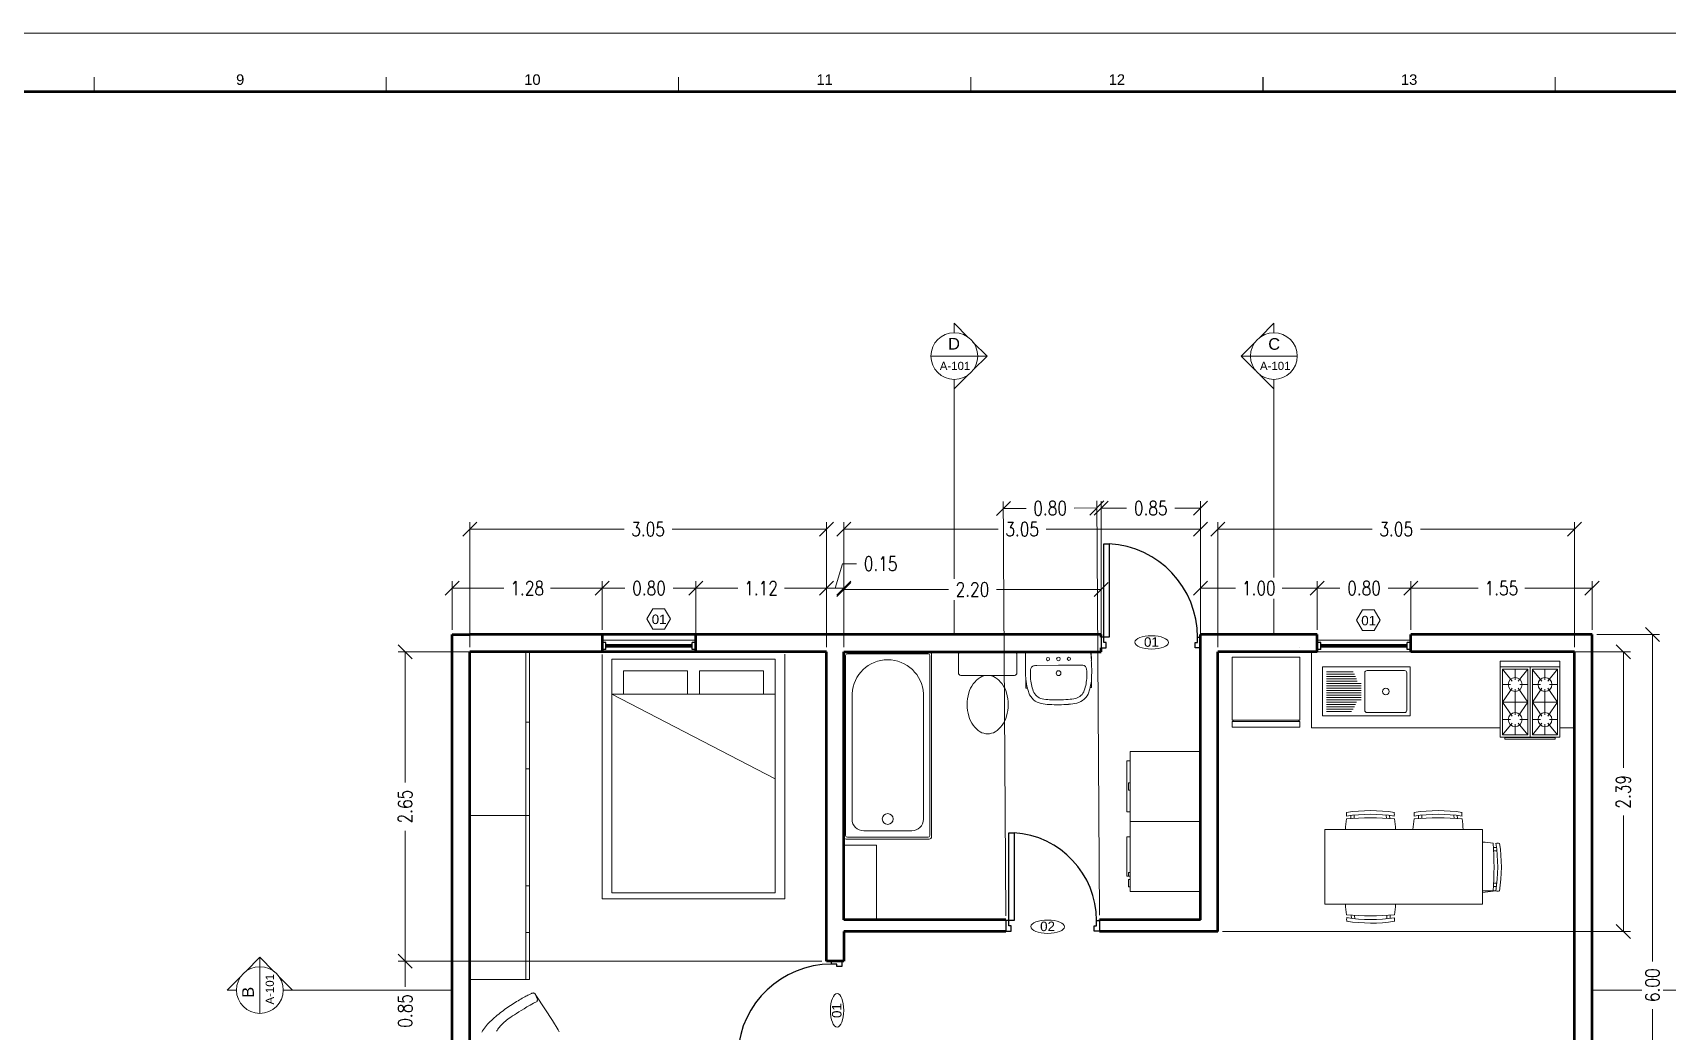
# Paper-space layout 'A000' of a CAD drawing. Header units: millimetres. Extents: x 0 to 841, y 0 to 594.
# Drawn here: x 420.5 to 700.2, y 423.3 to 594.1 of the extents above; entities that cross this region are included whole.
import ezdxf
from ezdxf.enums import TextEntityAlignment as Align

# ---------------------------------------------------------------- set-up
doc = ezdxf.new("R2010")
doc.units = ezdxf.units.MM
doc.header["$MEASUREMENT"] = 0
for name, color, linetype, lineweight in [('A-ANNO-DIMS', 3, 'Continuous', 18), ('A-ANNO-SYMB', 3, 'Continuous', 18), ('A-ANNO-TEXT', 3, 'Continuous', 18), ('A-DOOR-FULL', 4, 'Continuous', 25), ('A-FURN', 8, 'Continuous', 13), ('A-GLAZ-FULL', 4, 'Continuous', 25), ('A-WALL-FULL-EXTR', 7, 'Continuous', 50), ('A-WALL-FULL-INTR', 7, 'Continuous', 50)]:
    doc.layers.add(name, color=color, linetype=linetype, lineweight=lineweight)
doc.layers.add('G-ANNO-NPLT', color=210, linetype='Continuous', plot=False)
doc.layers.add('G-ANNO-TEXT', color=3, linetype='Continuous')
doc.layers.add('G-ANNO-TTLB', color=3, linetype='Continuous')
doc.styles.add('ARIAL', font='arial.ttf')
doc.styles.add('E-ROMANS', font='romans.shx', dxfattribs={"width": 0.8})
doc.styles.get("Standard").update_dxf_attribs({"font": 'arial.ttf'})

# ---------------------------------------------------------------- blocks, each defined once
blk = doc.blocks.new('A1_GRID_LAYOUT')
at = {"layer": 'G-ANNO-NPLT', "const_width": 0.18}
blk.add_lwpolyline([(841, 594), (0, 594)], dxfattribs=at)
at = {"layer": 'G-ANNO-TTLB', "const_width": 0.18, "flags": 128}
for points in [[(431, 586.5), (431, 584)], [(481, 586.5), (481, 584)], [(531, 586.5), (531, 584)], [(581, 586.5), (581, 584)], [(631, 586.5), (631, 584)], [(681, 586.5), (681, 584)]]:
    blk.add_lwpolyline(points, dxfattribs=at)
at = {"layer": 'G-ANNO-TTLB', "const_width": 0.5, "flags": 128}
blk.add_lwpolyline([(25, 584), (25, 10), (831, 10), (831, 584)], close=True, dxfattribs=at)
at = {"layer": 'G-ANNO-TEXT', "style": 'ARIAL'}
for s, p in [('9', (456, 586.07)), ('10', (506, 586.07)), ('11', (556, 586.07)), ('12', (606, 586.07)), ('13', (656, 586.07))]:
    blk.add_text(s, height=1.8, dxfattribs=at).set_placement(p, align=Align.MIDDLE_CENTER)
blk = doc.blocks.new('_Oblique')
at = {"color": 0, "linetype": 'ByBlock', "lineweight": -2}
blk.add_line((-0.5, -0.5), (0.5, 0.5), dxfattribs=at)

psp = doc.layouts.new('A000')

# ---------------------------------------------------------------- linework, layer by layer
psp.add_line((579.29, 488.17), (588.49, 488.17))
at = {"layer": 'A-ANNO-DIMS'}
for p, q in [((578.18, 543.78), (578.18, 544.38)), ((580.58, 541.98), (578.18, 544.38)), ((578.18, 542.78), (578.18, 543.78)), ((630.46, 541.98), (632.86, 544.38)), ((632.86, 543.78), (632.86, 544.38)), ((632.86, 542.78), (632.86, 543.78)), ((583.78, 538.78), (581.38, 541.18)), ((627.26, 538.78), (629.66, 541.18)), ((578.18, 538.78), (574.18, 538.78)), ((578.18, 538.78), (582.18, 538.78)), ((583.78, 538.78), (581.38, 536.38)), ((582.18, 538.78), (583.18, 538.78)), ((583.18, 538.78), (583.58, 538.78)), ((583.58, 538.78), (583.78, 538.78)), ((627.46, 538.78), (627.26, 538.78)), ((627.26, 538.78), (629.66, 536.38)), ((627.86, 538.78), (627.46, 538.78)), ((628.86, 538.78), (627.86, 538.78)), ((632.86, 538.78), (628.86, 538.78)), ((632.86, 538.78), (636.86, 538.78)), ((580.58, 535.58), (578.18, 533.18)), ((578.18, 534.78), (578.18, 533.78)), ((630.46, 535.58), (632.86, 533.18)), ((632.86, 534.78), (632.86, 533.78)), ((578.18, 533.78), (578.18, 533.38)), ((578.18, 533.38), (578.18, 533.18)), ((578.18, 533.18), (578.18, 527.18)), ((632.86, 533.78), (632.86, 533.38)), ((632.86, 533.38), (632.86, 533.18)), ((632.86, 533.18), (632.86, 527.18)), ((578.18, 527.18), (578.18, 531.18)), ((632.86, 527.18), (632.86, 531.18)), ((632.86, 531.18), (632.86, 531.18)), ((586.58, 512.7), (590.45, 512.73)), ((602.58, 512.8), (598.7, 512.78)), ((603.01, 443.14), (602.57, 514)), ((603.29, 489.68), (603.29, 513.98)), ((603.29, 512.78), (607.67, 512.78)), ((620.29, 512.78), (615.92, 512.78)), ((620.29, 489.68), (620.29, 513.98)), ((495.29, 488.97), (495.29, 510.38)), ((495.29, 509.18), (521.67, 509.18)), ((556.29, 509.18), (529.92, 509.18)), ((556.29, 488.97), (556.29, 510.38)), ((559.29, 488.97), (559.29, 510.38)), ((559.29, 509.18), (585.67, 509.18)), ((620.29, 509.18), (593.92, 509.18)), ((620.29, 489.97), (620.29, 510.38)), ((623.29, 488.97), (623.29, 510.38)), ((623.29, 509.18), (649.67, 509.18)), ((684.29, 509.18), (657.92, 509.18)), ((684.29, 488.97), (684.29, 510.38)), ((557.79, 499.07), (559.05, 503.27)), ((559.05, 503.27), (561.45, 503.27)), ((492.29, 491.97), (492.29, 500.27)), ((492.29, 499.07), (501.13, 499.07)), ((517.95, 499.07), (509.11, 499.07)), ((517.95, 491.97), (517.95, 500.27)), ((517.95, 491.97), (517.95, 500.27)), ((517.95, 499.07), (521.83, 499.07)), ((533.95, 499.07), (530.08, 499.07)), ((533.95, 488.97), (533.95, 500.27)), ((533.95, 491.97), (533.95, 500.27)), ((533.95, 499.07), (541.13, 499.07)), ((556.29, 499.07), (549.11, 499.07)), ((556.29, 488.97), (556.29, 500.27)), ((556.29, 488.97), (556.29, 500.27)), ((559.29, 499.07), (556.29, 499.07)), ((559.29, 488.97), (559.29, 500.27)), ((559.29, 491.97), (559.29, 500.06)), ((559.29, 498.86), (577.17, 498.86)), ((603.29, 498.86), (585.42, 498.86)), ((603.29, 491.97), (603.29, 500.06)), ((620.29, 491.97), (620.29, 500.27)), ((620.29, 499.07), (626.3, 499.07)), ((640.29, 499.07), (634.28, 499.07)), ((640.29, 491.97), (640.29, 500.27)), ((640.29, 491.97), (640.29, 500.27)), ((640.29, 499.07), (644.17, 499.07)), ((656.29, 499.07), (652.42, 499.07)), ((656.29, 491.97), (656.29, 500.27)), ((656.29, 491.97), (656.29, 500.27)), ((656.29, 499.07), (667.8, 499.07)), ((687.29, 499.07), (675.78, 499.07)), ((687.29, 491.97), (687.29, 500.27)), ((688.09, 491.17), (698.85, 491.17)), ((697.65, 491.17), (697.65, 435.25)), ((555.49, 488.17), (483.03, 488.17)), ((484.23, 488.17), (484.23, 465.84)), ((624.09, 488.17), (693.85, 488.17)), ((692.65, 488.17), (692.65, 468.33)), ((692.65, 440.34), (692.65, 460.17)), ((484.23, 435.27), (484.23, 457.59)), ((624.09, 440.34), (693.85, 440.34)), ((459.37, 435.94), (456.97, 433.54)), ((459.37, 435.74), (459.37, 435.94)), ((459.37, 435.94), (461.77, 433.54)), ((459.37, 435.34), (459.37, 435.74)), ((459.37, 434.34), (459.37, 435.34)), ((459.37, 430.34), (459.37, 434.34)), ((555.49, 435.27), (483.03, 435.27)), ((555.49, 435.27), (483.03, 435.27)), ((484.23, 435.27), (484.23, 430.89)), ((456.17, 432.74), (453.77, 430.34)), ((462.57, 432.74), (464.97, 430.34)), ((454.37, 430.34), (453.77, 430.34)), ((455.37, 430.34), (454.37, 430.34)), ((459.37, 430.34), (459.37, 426.34)), ((463.37, 430.34), (464.37, 430.34)), ((464.37, 430.34), (464.77, 430.34)), ((464.77, 430.34), (464.97, 430.34)), ((464.97, 430.34), (470.97, 430.34)), ((466.97, 430.34), (470.97, 430.34)), ((697.65, 371.17), (697.65, 427.09))]:
    psp.add_line(p, q, dxfattribs=at)
for centre in [(578.18, 538.78), (632.86, 538.78), (459.37, 430.34)]:
    psp.add_circle(centre, 4, dxfattribs=at)
at = {"layer": 'A-ANNO-SYMB', "color": 7}
for p, q in [((526.6, 495.57), (525.59, 493.82)), ((528.62, 495.57), (526.6, 495.57)), ((529.63, 493.82), (528.62, 495.57)), ((648, 495.35), (646.99, 493.6)), ((650.02, 495.35), (648, 495.35)), ((651.03, 493.6), (650.02, 495.35)), ((525.59, 493.82), (526.6, 492.07)), ((528.62, 492.07), (529.63, 493.82)), ((646.99, 493.6), (648, 491.85)), ((650.02, 491.85), (651.03, 493.6)), ((526.6, 492.07), (528.62, 492.07)), ((648, 491.85), (650.02, 491.85))]:
    psp.add_line(p, q, dxfattribs=at)
for centre, major_axis in [((611.95, 489.81), (-2.88, 0.01)), ((594.17, 441.18), (-2.88, 0.01)), ((558.13, 426.87), (-0.01, -2.88))]:
    psp.add_ellipse(centre, major_axis=major_axis, ratio=0.395468, dxfattribs=at)
at = {"layer": 'A-ANNO-TEXT'}
for p, q in [((578.18, 491.17), (578.18, 527.18)), ((632.86, 527.18), (632.86, 491.17)), ((470.97, 430.34), (492.29, 430.34)), ((707.51, 430.34), (687.29, 430.34))]:
    psp.add_line(p, q, dxfattribs=at)
at = {"layer": 'A-DOOR-FULL'}
for p, q in [((603.79, 490.68), (603.79, 506.68)), ((603.79, 506.68), (604.69, 506.68)), ((604.69, 506.68), (604.69, 490.68)), ((603.79, 490.68), (603.29, 490.68)), ((603.29, 490.68), (603.29, 488.88)), ((604.69, 490.68), (603.79, 490.68)), ((603.79, 489.78), (603.79, 490.68)), ((604.19, 489.78), (603.79, 489.78)), ((604.19, 488.88), (604.19, 489.78)), ((619.39, 488.88), (619.39, 489.78)), ((619.39, 489.78), (619.79, 489.78)), ((619.79, 490.68), (620.29, 490.68)), ((619.79, 489.78), (619.79, 490.68)), ((620.29, 490.68), (620.29, 488.88)), ((603.29, 488.88), (604.19, 488.88)), ((620.29, 488.88), (619.39, 488.88))]:
    psp.add_line(p, q, dxfattribs=at)
for points in [[(588.41, 457.24), (588.41, 442.24), (587.51, 442.24), (587.51, 457.24), (588.41, 457.24)], [(587.51, 442.24), (587.01, 442.24), (587.01, 440.44), (587.91, 440.44), (587.91, 441.34), (587.51, 441.34), (587.51, 442.24)], [(602.51, 442.24), (603.01, 442.24), (603.01, 440.44), (602.11, 440.44), (602.11, 441.34), (602.51, 441.34), (602.51, 442.24)], [(557.16, 434.77), (557.16, 435.27), (558.96, 435.27), (558.96, 434.37), (558.06, 434.37), (558.06, 434.77), (557.16, 434.77)]]:
    psp.add_lwpolyline(points, dxfattribs=at)
for centre, radius, start, end in [((603.75, 490.66), 16.05, 0.0659, 86.6189), ((587.46, 442.22), 15.05, 0.0751, 86.3819), ((557.17, 418.72), 16.05, 90.0659, 176.6189)]:
    psp.add_arc(centre, radius, start, end, dxfattribs=at)
at = {"layer": 'A-FURN'}
for p, q in [((533.95, 490.17), (517.95, 490.17)), ((533.95, 490.17), (517.95, 490.17)), ((656.29, 490.17), (640.29, 490.17)), ((504.88, 488.17), (504.88, 460.17)), ((505.48, 488.17), (505.48, 460.17)), ((517.96, 445.95), (517.96, 487.75)), ((519.56, 486.95), (519.56, 446.95)), ((547.56, 486.95), (519.56, 486.95)), ((547.56, 446.95), (547.56, 486.95)), ((549.16, 445.95), (549.16, 487.81)), ((556.29, 448.17), (556.29, 488.17)), ((559.59, 486.17), (559.59, 487.57)), ((559.89, 487.87), (573.69, 487.87)), ((573.99, 487.57), (573.99, 486.17)), ((574.29, 487.77), (574.29, 486.17)), ((574.29, 487.77), (574.29, 486.17)), ((578.89, 484.57), (578.89, 487.77)), ((588.89, 487.77), (588.89, 484.57)), ((590.36, 488.17), (590.38, 486.58)), ((601.63, 486.71), (601.61, 488.17)), ((625.71, 487.29), (637.31, 487.29)), ((625.71, 487.29), (625.71, 476.49)), ((637.31, 488.86), (637.31, 488.86)), ((637.31, 487.29), (637.31, 476.49)), ((639.29, 475.17), (639.29, 488.17)), ((656.29, 488.17), (640.29, 488.17)), ((521.56, 480.94), (521.56, 484.94)), ((521.56, 484.94), (532.56, 484.94)), ((532.56, 484.94), (532.56, 480.94)), ((545.56, 484.94), (534.56, 484.94)), ((534.56, 484.94), (534.56, 480.94)), ((545.56, 480.94), (545.56, 484.94)), ((559.59, 456.77), (559.59, 486.17)), ((573.99, 486.17), (573.99, 456.77)), ((574.29, 486.17), (574.29, 456.57)), ((574.29, 486.17), (574.29, 456.57)), ((588.49, 484.17), (579.29, 484.17)), ((596.01, 485.89), (592.3, 485.85)), ((596.01, 485.89), (599.72, 485.93)), ((641.19, 485.62), (641.19, 477.22)), ((656.19, 485.62), (641.19, 485.62)), ((641.87, 484.76), (646.45, 484.76)), ((641.87, 484.36), (646.67, 484.36)), ((641.87, 483.96), (646.85, 483.96)), ((648.41, 484.59), (648.41, 478.19)), ((648.81, 484.99), (655.21, 484.99)), ((655.61, 484.59), (655.61, 478.19)), ((656.19, 485.62), (656.19, 477.22)), ((671.59, 486.6), (681.79, 486.6)), ((671.59, 486.6), (671.59, 473.6)), ((671.59, 485.6), (681.79, 485.6)), ((673.63, 483.2), (671.99, 485.2)), ((671.99, 485.2), (671.99, 479.6)), ((671.99, 485.2), (676.29, 485.2)), ((674.14, 483.39), (674.14, 485.2)), ((676.29, 485.2), (674.65, 483.2)), ((676.29, 485.2), (676.29, 479.13)), ((676.69, 485.6), (676.69, 473.6)), ((677.09, 485.2), (681.39, 485.2)), ((677.09, 485.2), (677.09, 479.6)), ((677.09, 485.13), (678.73, 483.2)), ((679.24, 483.39), (679.24, 485.2)), ((681.39, 485.2), (679.75, 483.2)), ((681.39, 485.2), (681.39, 479.6)), ((681.79, 486.6), (681.79, 473.6)), ((590.41, 483.49), (590.43, 481.96)), ((590.43, 481.96), (590.68, 481.96)), ((601.43, 482.08), (601.68, 482.09)), ((601.68, 482.09), (601.66, 483.61)), ((641.87, 483.56), (647.01, 483.56)), ((641.87, 483.16), (647.13, 483.16)), ((641.87, 482.76), (647.78, 482.76)), ((641.87, 482.36), (647.78, 482.36)), ((641.87, 481.96), (647.78, 481.96)), ((641.87, 481.56), (647.78, 481.56)), ((641.87, 481.16), (647.78, 481.16)), ((673.35, 482.6), (671.99, 482.6)), ((673.63, 482), (671.99, 479.6)), ((674.14, 479.6), (674.14, 481.81)), ((676.29, 479.6), (674.65, 482)), ((676.29, 482.6), (674.93, 482.6)), ((678.45, 482.6), (677.09, 482.6)), ((678.73, 482), (677.09, 479.6)), ((679.24, 479.6), (679.24, 481.81)), ((679.75, 482), (681.39, 479.6)), ((681.39, 482.6), (680.03, 482.6)), ((519.56, 480.94), (547.56, 480.94)), ((519.56, 480.94), (547.56, 466.48)), ((560.69, 459.57), (560.69, 481.03)), ((572.89, 481.03), (572.89, 459.57)), ((641.87, 480.76), (647.78, 480.76)), ((641.87, 480.36), (647.78, 480.36)), ((641.87, 479.96), (647.78, 479.96)), ((641.87, 479.56), (646.99, 479.56)), ((641.87, 479.16), (646.84, 479.16)), ((641.87, 478.76), (646.65, 478.76)), ((641.87, 478.36), (646.42, 478.36)), ((671.99, 479.6), (671.99, 474)), ((671.99, 479.6), (676.29, 479.6)), ((671.99, 479.6), (673.63, 477.2)), ((674.14, 477.39), (674.14, 479.6)), ((676.29, 479.6), (674.65, 477.2)), ((676.29, 479.2), (676.29, 474)), ((677.09, 479.6), (681.39, 479.6)), ((677.09, 479.6), (677.09, 474)), ((677.09, 479.6), (678.73, 477.2)), ((679.24, 477.39), (679.24, 479.6)), ((681.39, 479.6), (679.75, 477.2)), ((681.39, 479.6), (681.39, 474)), ((505.48, 476.17), (504.88, 476.17)), ((625.71, 476.49), (637.31, 476.49)), ((625.71, 476.29), (625.71, 475.29)), ((625.71, 476.29), (637.31, 476.29)), ((625.91, 476.49), (625.91, 476.29)), ((637.11, 476.49), (637.11, 476.29)), ((637.31, 476.29), (637.31, 475.29)), ((656.19, 477.22), (641.19, 477.22)), ((641.87, 477.96), (646.15, 477.96)), ((648.81, 477.79), (655.21, 477.79)), ((673.35, 476.6), (671.99, 476.6)), ((673.63, 476), (671.99, 474)), ((674.14, 474), (674.14, 475.81)), ((674.65, 476), (676.29, 474)), ((676.29, 476.6), (674.93, 476.6)), ((678.45, 476.6), (677.09, 476.6)), ((678.73, 476), (677.09, 474)), ((679.24, 474), (679.24, 475.81)), ((679.75, 476), (681.39, 474)), ((681.39, 476.6), (680.03, 476.6)), ((625.71, 475.29), (637.31, 475.29)), ((639.29, 475.17), (671.59, 475.17)), ((671.59, 473.6), (681.79, 473.6)), ((671.99, 474), (676.29, 474)), ((672.37, 473.53), (680.99, 473.53)), ((672.37, 473.27), (672.37, 473.53)), ((680.99, 473.27), (672.37, 473.27)), ((677.09, 474), (681.39, 474)), ((680.99, 473.53), (680.99, 473.27)), ((681.79, 475.17), (684.29, 475.17)), ((608.29, 468.57), (608.29, 471.17)), ((608.29, 471.17), (620.29, 471.17)), ((505.48, 468.17), (504.88, 468.17)), ((607.69, 460.83), (607.69, 469.57)), ((607.69, 469.57), (608.29, 469.57)), ((608.29, 468.57), (608.29, 461.77)), ((607.99, 464.54), (607.99, 465.79)), ((608.29, 465.79), (607.99, 465.79)), ((608.29, 464.54), (607.99, 464.54)), ((608.29, 459.17), (608.29, 461.77)), ((505.48, 460.17), (495.28, 460.17)), ((495.28, 460.17), (505.48, 460.17)), ((504.88, 460.17), (504.88, 432.17)), ((505.48, 460.17), (505.48, 432.17)), ((608.29, 460.83), (607.69, 460.83)), ((620.29, 459.17), (608.29, 459.17)), ((608.29, 456.57), (608.29, 459.17)), ((608.29, 459.17), (620.29, 459.17)), ((646.03, 460.2), (646.01, 459.68)), ((646.6, 460.27), (646.58, 459.71)), ((652.11, 459.71), (652.09, 460.27)), ((652.68, 459.68), (652.66, 460.2)), ((657.6, 460.2), (657.58, 459.68)), ((658.17, 460.27), (658.16, 459.71)), ((663.68, 459.71), (663.66, 460.27)), ((664.25, 459.68), (664.23, 460.2)), ((573.89, 456.17), (559.69, 456.17)), ((573.89, 456.17), (559.69, 456.17)), ((573.69, 456.47), (559.89, 456.47)), ((570.89, 457.57), (562.69, 457.57)), ((607.69, 449.83), (607.69, 456.57)), ((607.69, 456.57), (608.29, 456.57)), ((608.29, 456.57), (608.29, 449.77)), ((559.29, 455.14), (564.89, 455.14)), ((564.89, 455.14), (564.89, 442.34)), ((670.94, 454.71), (670.42, 454.72)), ((671.01, 454.13), (670.45, 454.15)), ((607.99, 450.43), (607.99, 449.83)), ((608.29, 450.43), (607.99, 450.43)), ((505.48, 448.17), (504.88, 448.17)), ((608.29, 449.83), (607.69, 449.83)), ((607.99, 448), (607.99, 449.24)), ((608.29, 449.24), (607.99, 449.24)), ((608.29, 448), (607.99, 448)), ((608.29, 447.17), (608.29, 449.77)), ((670.42, 448.06), (670.94, 448.07)), ((670.45, 448.63), (671.01, 448.64)), ((549.16, 445.95), (517.96, 445.95)), ((519.56, 446.95), (547.56, 446.95)), ((608.29, 447.17), (620.29, 447.17)), ((641.55, 445.02), (645.66, 445.02)), ((645.66, 445.02), (668.55, 445.02)), ((670.84, 447.29), (668.55, 447.29)), ((559.29, 442.34), (564.89, 442.34)), ((646.1, 443.14), (646.12, 442.62)), ((646.67, 443.11), (646.69, 442.55)), ((652.17, 442.55), (652.19, 443.11)), ((652.75, 442.62), (652.76, 443.14)), ((505.48, 440.17), (504.88, 440.17)), ((505.48, 432.17), (495.28, 432.17)), ((502.51, 427.88), (502.77, 428.04)), ((502.77, 428.04), (503.03, 428.21)), ((503.03, 428.21), (503.29, 428.36)), ((503.29, 428.36), (503.55, 428.52)), ((503.55, 428.52), (503.79, 428.66)), ((503.79, 428.66), (504.03, 428.8)), ((504.03, 428.8), (504.26, 428.93)), ((504.26, 428.93), (504.48, 429.05)), ((504.48, 429.05), (504.68, 429.16)), ((504.68, 429.16), (504.87, 429.27)), ((504.87, 429.27), (505.05, 429.36)), ((505.05, 429.36), (505.21, 429.45)), ((505.21, 429.45), (505.37, 429.53)), ((505.37, 429.53), (505.5, 429.59)), ((505.5, 429.59), (505.63, 429.65)), ((506.17, 428.08), (505.59, 427.76)), ((505.63, 429.65), (505.74, 429.7)), ((505.74, 429.7), (505.84, 429.75)), ((505.84, 429.75), (505.92, 429.78)), ((505.92, 429.78), (506, 429.8)), ((506, 429.8), (506.07, 429.82)), ((506.07, 429.82), (506.13, 429.83)), ((506.13, 429.83), (506.18, 429.84)), ((506.79, 428.41), (506.17, 428.08)), ((506.18, 429.84), (506.23, 429.83)), ((506.23, 429.83), (506.27, 429.83)), ((506.27, 429.83), (506.31, 429.81)), ((506.31, 429.81), (506.35, 429.79)), ((506.35, 429.79), (506.38, 429.76)), ((506.38, 429.76), (506.41, 429.73)), ((506.41, 429.73), (506.45, 429.69)), ((506.45, 429.69), (506.48, 429.64)), ((506.48, 429.64), (506.51, 429.58)), ((506.51, 429.58), (506.55, 429.52)), ((506.55, 429.52), (506.58, 429.45)), ((506.56, 429.49), (508.1, 427.11)), ((506.58, 429.45), (506.62, 429.38)), ((506.62, 429.38), (506.65, 429.31)), ((506.65, 429.31), (506.69, 429.23)), ((506.69, 429.23), (506.72, 429.15)), ((506.72, 429.15), (506.75, 429.07)), ((506.75, 429.07), (506.78, 428.99)), ((506.78, 428.99), (506.81, 428.91)), ((506.82, 428.48), (506.79, 428.41)), ((506.81, 428.91), (506.83, 428.84)), ((506.84, 428.55), (506.82, 428.48)), ((506.83, 428.84), (506.84, 428.76)), ((506.84, 428.76), (506.85, 428.69)), ((506.85, 428.62), (506.84, 428.55)), ((506.85, 428.69), (506.85, 428.62)), ((498.77, 424.94), (499, 425.16)), ((499, 425.16), (499.24, 425.38)), ((499.24, 425.38), (499.48, 425.6)), ((499.48, 425.6), (499.73, 425.82)), ((499.73, 425.82), (499.98, 426.03)), ((499.98, 426.03), (500.23, 426.23)), ((500.23, 426.23), (500.48, 426.43)), ((500.48, 426.43), (500.73, 426.62)), ((500.73, 426.62), (500.98, 426.81)), ((500.98, 426.81), (501.23, 427)), ((501.23, 427), (501.48, 427.18)), ((501.58, 425.18), (501.37, 425.01)), ((501.48, 427.18), (501.74, 427.36)), ((501.8, 425.35), (501.58, 425.18)), ((501.74, 427.36), (501.99, 427.54)), ((502.05, 425.52), (501.8, 425.35)), ((501.99, 427.54), (502.25, 427.71)), ((502.32, 425.71), (502.05, 425.52)), ((502.25, 427.71), (502.51, 427.88)), ((502.61, 425.91), (502.32, 425.71)), ((502.93, 426.12), (502.61, 425.91)), ((503.29, 426.35), (502.93, 426.12)), ((503.68, 426.61), (503.29, 426.35)), ((504.1, 426.87), (503.68, 426.61)), ((504.56, 427.15), (504.1, 426.87)), ((505.05, 427.45), (504.56, 427.15)), ((505.59, 427.76), (505.05, 427.45)), ((508.1, 427.11), (509.46, 425.14)), ((509.46, 425.14), (510.4, 423.53)), ((497.35, 423.13), (497.48, 423.35)), ((497.48, 423.35), (497.62, 423.57)), ((497.62, 423.57), (497.78, 423.8)), ((497.78, 423.8), (497.95, 424.03)), ((497.95, 424.03), (498.14, 424.26)), ((498.14, 424.26), (498.34, 424.48)), ((498.34, 424.48), (498.55, 424.71)), ((498.55, 424.71), (498.77, 424.94)), ((499.95, 423.45), (499.84, 423.28)), ((500.08, 423.63), (499.95, 423.45)), ((500.21, 423.81), (500.08, 423.63)), ((500.35, 423.98), (500.21, 423.81)), ((500.49, 424.16), (500.35, 423.98)), ((500.65, 424.34), (500.49, 424.16)), ((500.82, 424.51), (500.65, 424.34)), ((500.99, 424.68), (500.82, 424.51)), ((501.17, 424.85), (500.99, 424.68)), ((501.37, 425.01), (501.17, 424.85)), ((510.4, 423.53), (510.58, 423.19))]:
    psp.add_line(p, q, dxfattribs=at)
at = {"layer": 'A-FURN', "lineweight": 0, "ltscale": 500}
for p, q in [((641.55, 445.02), (641.55, 457.81)), ((641.55, 457.81), (668.55, 457.81)), ((641.55, 457.81), (641.55, 445.02)), ((668.55, 457.81), (641.55, 457.81)), ((641.55, 445.02), (641.55, 457.81)), ((641.55, 457.81), (668.55, 457.81)), ((646.4, 457.81), (641.55, 457.81)), ((668.55, 457.81), (668.55, 445.02)), ((668.55, 445.02), (668.55, 457.81)), ((668.55, 457.81), (668.55, 445.02)), ((668.55, 445.02), (668.55, 457.81)), ((668.55, 445.02), (668.55, 445.02)), ((668.55, 445.02), (668.55, 445.02))]:
    psp.add_line(p, q, dxfattribs=at)
at = {"layer": 'A-FURN'}
psp.add_lwpolyline([(587.39, 479.17, -0.07067), (587.11, 477.19, -0.082314), (586.37, 475.63, -0.106842), (585.16, 474.51, -0.13438), (583.89, 474.17, -0.13438), (582.62, 474.51, -0.106842), (581.42, 475.63, -0.082314), (580.67, 477.19, -0.07067), (580.39, 479.17, -0.07067), (580.67, 481.15, -0.082314), (581.42, 482.7, -0.106842), (582.62, 483.82, -0.13438), (583.89, 484.17, -0.13438), (585.16, 483.82, -0.106842), (586.37, 482.7, -0.082314), (587.11, 481.15, -0.07067)], format="xyb", close=True, dxfattribs=at)
for centre, radius in [((594.2, 486.95), 0.27), ((597.79, 486.99), 0.27), ((652.01, 481.39), 0.567), ((674.14, 482.6), 1.19), ((679.24, 482.6), 1.19), ((674.14, 476.6), 1.19), ((679.24, 476.6), 1.19), ((566.79, 459.6), 0.923)]:
    psp.add_circle(centre, radius, dxfattribs=at)
for centre, radius, start, end in [((559.69, 487.77), 0.4, 90, 180), ((559.69, 487.77), 0.4, 90, 180), ((559.89, 487.57), 0.3, 90, 180), ((566.79, 480.72), 6.11, 2.8564, 177.1436), ((573.69, 487.57), 0.3, 0, 90), ((573.89, 487.77), 0.4, 0, 90), ((573.89, 487.77), 0.4, 0, 90), ((579.29, 487.77), 0.4, 90, 180), ((588.49, 487.77), 0.4, 0, 90), ((596, 486.97), 0.315, 91.61, 269.699), ((595.99, 486.97), 0.315, 271.61, 89.699), ((586.19, 485.91), 15.47, 3.4142, 8.3806), ((574.69, 484.83), 27, 357.9615, 3.9822), ((579.29, 484.57), 0.4, 180, 270), ((588.49, 484.57), 0.4, 270, 0), ((617.35, 485.32), 27, 177.3268, 183.3475), ((617.38, 484.5), 26.17, 178.6779, 181.5525), ((591.94, 485.11), 0.72, 96.2482, 180.354), ((592.35, 481.35), 4.5, 90.6545, 96.2482), ((596.03, 484.54), 0.414, 91.3815, 269.9275), ((596.02, 484.54), 0.414, 271.3815, 89.9275), ((599.77, 481.43), 4.5, 85.0608, 90.6545), ((600.1, 485.2), 0.72, 0.955, 85.0608), ((592.68, 484.19), 8.17, 341.3139, 357.9615), ((574.68, 484.01), 26.17, 359.7565, 2.6311), ((592.68, 484.19), 9, 356.3281, 357.9615), ((648.81, 484.59), 0.4, 90, 180), ((655.21, 484.59), 0.4, 0, 90), ((599.38, 484.27), 9, 183.3475, 184.9809), ((609.39, 486.02), 19.14, 187.5972, 192.2321), ((599.38, 484.27), 9, 194.8484, 199.9951), ((593.63, 482.17), 2.88, 199.9951, 258.0974), ((599.38, 484.27), 8.17, 183.3475, 199.9951), ((593.63, 482.17), 2.05, 199.9951, 258.0974), ((598.48, 482.23), 2.05, 283.2116, 341.3139), ((598.48, 482.23), 2.88, 283.2116, 341.3139), ((592.68, 484.19), 9, 341.3139, 346.4606), ((592.68, 484.19), 9, 346.4606, 356.3281), ((594.89, 488.16), 9, 258.0974, 267.1527), ((594.89, 488.16), 8.17, 258.0974, 267.1527), ((595.79, 506.14), 27, 267.1527, 270.6434), ((595.79, 506.14), 26.17, 267.1527, 270.643), ((595.77, 506.14), 26.17, 270.666, 274.1563), ((595.77, 506.14), 27, 270.6656, 274.1563), ((597.08, 488.19), 8.17, 274.1563, 283.2116), ((597.08, 488.19), 9, 274.1563, 283.2116), ((648.81, 478.19), 0.4, 180, 270), ((655.21, 478.19), 0.4, 270, 0), ((562.69, 459.57), 2, 180, 270), ((570.89, 459.57), 2, 270, 0), ((673.93, 455.5), 28.93, 171.7935, 175.4272), ((647.44, 460.41), 2.16, 171.5154, 188.2468), ((649.36, 434.02), 27.02, 81.2205, 98.6304), ((649.36, 433.39), 27.02, 81.2198, 98.6352), ((649.33, 408.56), 51.23, 85.3501, 94.5131), ((651.31, 460.41), 2.16, 351.5154, 8.2468), ((624.86, 455.55), 28.91, 4.4723, 8.0879), ((685.5, 455.5), 28.93, 171.7935, 175.4272), ((659.01, 460.41), 2.16, 171.5154, 188.2468), ((660.93, 434.02), 27.02, 81.2205, 98.6304), ((660.93, 433.39), 27.02, 81.2198, 98.6352), ((660.9, 408.56), 51.23, 85.3501, 94.5131), ((662.88, 460.41), 2.16, 351.5154, 8.2468), ((636.43, 455.55), 28.91, 4.4723, 8.0879), ((559.69, 456.57), 0.4, 180, 270), ((559.69, 456.57), 0.4, 180, 270), ((559.89, 456.77), 0.3, 180, 270), ((573.69, 456.77), 0.3, 270, 0), ((573.89, 456.57), 0.4, 270, 0), ((573.89, 456.57), 0.4, 270, 0), ((666.24, 426.81), 28.93, 81.7935, 85.4272), ((619.3, 451.41), 51.23, 355.3501, 4.5131), ((644.13, 451.38), 27.02, 351.2198, 8.6352), ((671.15, 453.29), 2.16, 81.5154, 98.2468), ((644.76, 451.38), 27.02, 351.2205, 8.6304), ((673.92, 447.27), 28.91, 184.4723, 188.0879), ((624.85, 447.32), 28.93, 351.7935, 355.4272), ((666.29, 475.87), 28.91, 274.4723, 278.0879), ((671.15, 449.43), 2.16, 261.5154, 278.2468), ((649.45, 494.27), 51.23, 265.3501, 274.5131), ((649.42, 469.43), 27.02, 261.2198, 278.6352), ((649.42, 468.81), 27.02, 261.2205, 278.6304), ((647.47, 442.41), 2.16, 171.5154, 188.2468), ((651.34, 442.41), 2.16, 351.5154, 8.2468)]:
    psp.add_arc(centre, radius, start, end, dxfattribs=at)
at = {"layer": 'A-GLAZ-FULL'}
for p, q in [((518.55, 489.77), (517.95, 489.77)), ((518.55, 489.77), (517.95, 489.77)), ((518.55, 488.57), (518.55, 489.77)), ((533.33, 488.57), (533.33, 489.77)), ((533.95, 489.77), (533.35, 489.77)), ((533.95, 489.77), (533.35, 489.77)), ((640.89, 489.77), (640.29, 489.77)), ((640.89, 488.57), (640.89, 489.77)), ((656.29, 489.77), (655.69, 489.77)), ((655.69, 488.57), (655.69, 489.77)), ((518.55, 488.57), (517.95, 488.57)), ((518.55, 488.57), (517.95, 488.57)), ((533.35, 489.37), (518.55, 489.37)), ((533.35, 489.37), (518.55, 489.37)), ((533.35, 489.17), (518.55, 489.17)), ((533.35, 489.17), (518.55, 489.17)), ((533.35, 488.97), (518.55, 488.97)), ((533.35, 488.97), (518.55, 488.97)), ((533.95, 488.57), (533.35, 488.57)), ((533.95, 488.57), (533.35, 488.57)), ((640.89, 488.57), (640.29, 488.57)), ((655.69, 489.37), (640.89, 489.37)), ((655.69, 489.17), (640.89, 489.17)), ((655.69, 488.97), (640.89, 488.97)), ((656.29, 488.57), (655.69, 488.57))]:
    psp.add_line(p, q, dxfattribs=at)
at = {"layer": 'A-WALL-FULL-EXTR'}
for p, q in [((492.29, 371.17), (492.29, 491.17)), ((588.29, 491.17), (527.29, 491.17)), ((533.95, 488.17), (533.95, 491.17)), ((603.29, 490.68), (603.29, 491.17)), ((620.29, 442.34), (620.29, 491.17)), ((640.29, 491.17), (620.29, 491.17)), ((640.29, 488.17), (640.29, 491.17)), ((687.29, 491.17), (656.29, 491.17)), ((656.29, 488.17), (656.29, 491.17)), ((687.29, 371.17), (687.29, 491.17)), ((495.29, 415.99), (495.29, 488.17)), ((556.29, 488.17), (495.29, 488.17)), ((511.29, 488.17), (495.29, 488.17)), ((556.29, 488.17), (540.29, 488.17)), ((556.29, 435.27), (556.29, 488.17)), ((559.29, 488.17), (603.29, 488.17)), ((559.29, 442.34), (559.29, 488.17)), ((559.29, 488.17), (603.29, 488.17)), ((603.29, 488.17), (603.29, 488.88)), ((623.29, 440.34), (623.29, 488.17)), ((640.29, 488.17), (623.29, 488.17)), ((684.29, 488.17), (656.29, 488.17)), ((684.29, 374.17), (684.29, 488.17)), ((587.01, 442.34), (559.29, 442.34)), ((587.01, 442.34), (587.01, 442.24)), ((603.01, 442.34), (603.01, 442.24)), ((587.01, 440.34), (559.29, 440.34)), ((559.29, 440.34), (559.29, 435.27)), ((587.01, 440.44), (587.01, 440.34)), ((603.01, 440.44), (603.01, 440.34)), ((623.29, 440.34), (603.01, 440.34))]:
    psp.add_line(p, q, dxfattribs=at)
at = {"layer": 'A-WALL-FULL-INTR'}
for p, q in [((492.29, 491.17), (495.29, 491.17)), ((527.29, 491.17), (495.29, 491.17)), ((517.95, 491.17), (517.95, 488.17)), ((603.29, 491.17), (588.29, 491.17)), ((620.29, 442.34), (603.01, 442.34)), ((559.29, 435.27), (556.29, 435.27))]:
    psp.add_line(p, q, dxfattribs=at)

# ---------------------------------------------------------------- block references
psp.add_blockref('A1_GRID_LAYOUT', (0, 0))
at = {"layer": 'A-ANNO-DIMS', "xscale": 2.4, "yscale": 2.4, "zscale": 2.4}
for p, rotation in [((602.58, 512.8), 0.3536814932404114), ((603.29, 512.78), 180), ((495.29, 509.18), 180), ((559.29, 509.18), 180), ((623.29, 509.18), 180), ((492.29, 499.07), 180), ((517.95, 499.07), 180), ((533.95, 499.07), 180), ((556.29, 499.07), 180), ((559.29, 498.86), 180), ((620.29, 499.07), 180), ((640.29, 499.07), 180), ((656.29, 499.07), 180), ((697.65, 491.17), 90), ((484.23, 488.17), 90), ((692.65, 488.17), 90), ((692.65, 440.34), 270), ((484.23, 435.27), 270), ((484.23, 435.27), 90)]:
    psp.add_blockref('_Oblique', p, dxfattribs=dict(at, rotation=rotation))
for p in [(620.29, 512.78), (556.29, 509.18), (620.29, 509.18), (684.29, 509.18), (517.95, 499.07), (533.95, 499.07), (556.29, 499.07), (559.29, 499.07), (603.29, 498.86), (640.29, 499.07), (656.29, 499.07), (687.29, 499.07)]:
    psp.add_blockref('_Oblique', p, dxfattribs=at)

# ---------------------------------------------------------------- texts
at = {"layer": 'A-ANNO-DIMS'}
for s, height, p in [('D', 2, (577.13, 539.89)), ('A-101', 1.4, (575.7, 536.4)), ('A-101', 1.4, (630.48, 536.4))]:
    psp.add_text(s, height=height, dxfattribs=at).set_placement(p)
for s, height, rotation, p in [('C', 2, 360, (631.9, 539.85)), ('B', 2, 90, (458.34, 429.03)), ('A-101', 1.4, 90, (461.76, 427.87))]:
    psp.add_text(s, height=height, rotation=rotation, dxfattribs=at).set_placement(p)
at = {"layer": 'A-ANNO-SYMB', "color": 7, "style": 'ARIAL'}
for rotation, p in [(359.8326, (526.41, 492.94)), (359.8326, (647.81, 492.72)), (90, (558.88, 425.56))]:
    psp.add_text('01', height=1.632, rotation=rotation, dxfattribs=at).set_placement(p)
for s, p in [('01', (610.64, 489.05)), ('02', (592.87, 440.42))]:
    psp.add_text(s, height=1.632, dxfattribs=at).set_placement(p)

# ---------------------------------------------------------------- next in the draw order: texts
at = {"layer": 'A-ANNO-DIMS', "char_height": 2.4, "attachment_point": 5, "style": 'E-ROMANS', "bg_fill": 3, "box_fill_scale": 1.25, "bg_fill_color": 256, "bg_fill_true_color": 13158600, "bg_fill_transparency": 0}
for s, insert in [('\\A1;0.85', (611.79, 512.78)), ('\\A1;3.05', (525.79, 509.18)), ('\\A1;3.05', (589.79, 509.18)), ('\\A1;3.05', (653.79, 509.18)), ('\\A1;0.15', (565.58, 503.27)), ('\\A1;1.28', (505.12, 499.07)), ('\\A1;0.80', (525.95, 499.07)), ('\\A1;1.12', (545.12, 499.07)), ('\\A1;2.20', (581.29, 498.86)), ('\\A1;1.00', (630.29, 499.07)), ('\\A1;0.80', (648.29, 499.07)), ('\\A1;1.55', (671.79, 499.07))]:
    psp.add_mtext(s, dxfattribs=dict(at, insert=insert))
at = {"layer": 'A-ANNO-DIMS', "char_height": 2.4, "attachment_point": 5, "rotation": 90, "style": 'E-ROMANS', "bg_fill": 3, "box_fill_scale": 1.25, "bg_fill_color": 256, "bg_fill_true_color": 13158600, "bg_fill_transparency": 0}
for s, insert in [('\\A1;2.39', (692.65, 464.25)), ('\\A1;2.65', (484.23, 461.72)), ('\\A1;6.00', (697.65, 431.17)), ('\\A1;0.85', (484.23, 426.77))]:
    psp.add_mtext(s, dxfattribs=dict(at, insert=insert))

# ---------------------------------------------------------------- next in the draw order: linework, layer by layer
at = {"layer": 'A-ANNO-DIMS'}
psp.add_line((587.01, 443.04), (586.57, 513.9), dxfattribs=at)

# ---------------------------------------------------------------- next in the draw order: block references
at = {"layer": 'A-ANNO-DIMS', "xscale": 2.4, "yscale": 2.4, "zscale": 2.4, "rotation": 180.3536814932403}
psp.add_blockref('_Oblique', (586.58, 512.7), dxfattribs=at)

# ---------------------------------------------------------------- next in the draw order: texts
at = {"layer": 'A-ANNO-DIMS', "insert": (594.58, 512.75), "char_height": 2.4, "attachment_point": 5, "rotation": 0.3537, "style": 'E-ROMANS', "bg_fill": 3, "box_fill_scale": 1.25, "bg_fill_color": 256, "bg_fill_true_color": 13158600, "bg_fill_transparency": 0}
psp.add_mtext('\\A1;0.80', dxfattribs=at)

doc.saveas('drawing.dxf')
